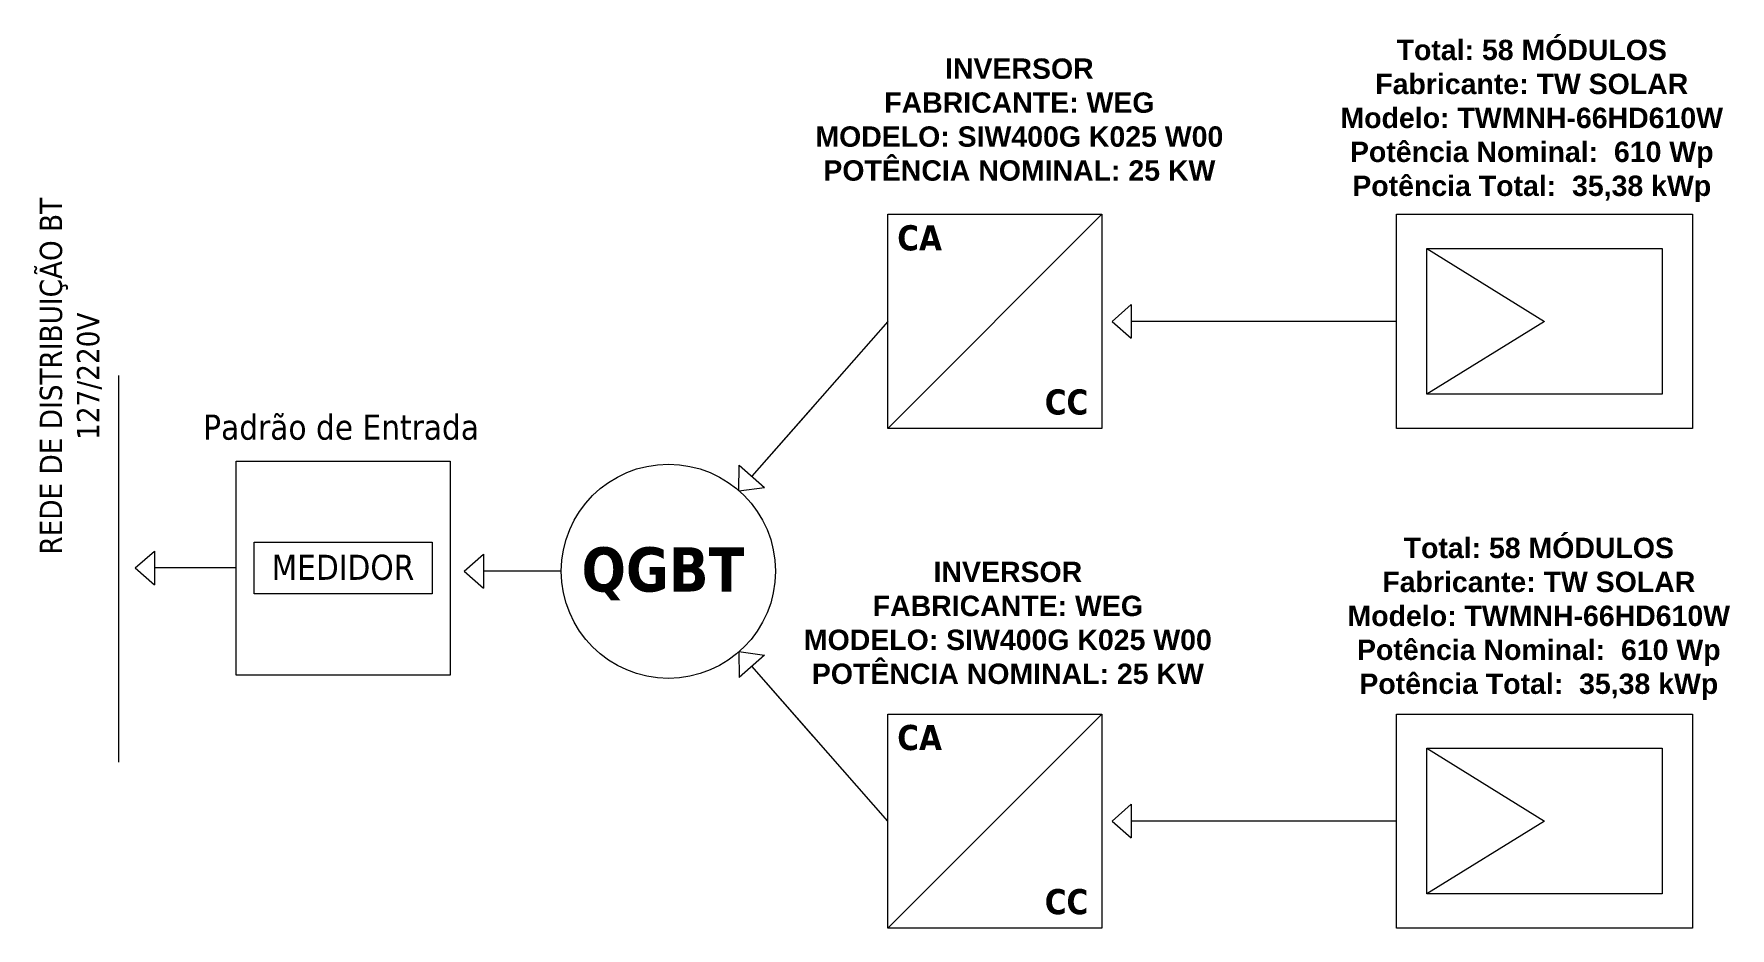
# Model space of a CAD drawing. Header units: millimetres. Extents: x 3949 to 6078, y -1968 to -943.
# Drawn here: x 5614 to 5732, y -1904.2 to -1842 of the extents above; entities that cross this region are included whole.
import ezdxf

# ---------------------------------------------------------------- set-up
doc = ezdxf.new("R2010")
doc.units = ezdxf.units.MM
doc.layers.add('DESENHO', color=7, linetype='Continuous', lineweight=0)
doc.layers.add('Terxto ok', color=3, linetype='Continuous')
doc.styles.add('Annotative', font='arial.ttf')
doc.styles.get("Standard").update_dxf_attribs({"font": 'arial.ttf'})

msp = doc.modelspace()

# ---------------------------------------------------------------- linework, layer by layer
at = {"layer": 'DESENHO'}
for p, q in [((5673.39, -1869.4), (5688.28, -1854.51)), ((5710.89, -1856.89), (5719.07, -1861.96)), ((5688.98, -1861.96), (5690.32, -1860.78)), ((5690.32, -1860.78), (5690.32, -1863.13)), ((5673.39, -1861.96), (5663.92, -1872.73)), ((5688.98, -1861.96), (5690.32, -1863.13)), ((5708.78, -1861.96), (5690.32, -1861.96)), ((5719.07, -1861.96), (5710.89, -1867.02)), ((5619.9, -1892.61), (5619.9, -1865.72)), ((5668.2, -1867.87), (5663.92, -1872.73)), ((5663.03, -1873.74), (5663.04, -1871.96)), ((5663.04, -1871.96), (5664.81, -1873.51)), ((5663.03, -1873.74), (5664.81, -1873.51)), ((5621.03, -1879.11), (5622.38, -1877.94)), ((5622.38, -1877.94), (5622.38, -1880.29)), ((5643.92, -1879.34), (5645.26, -1878.16)), ((5645.26, -1878.16), (5645.26, -1880.51)), ((5621.03, -1879.11), (5622.38, -1880.29)), ((5628.05, -1879.11), (5622.38, -1879.11)), ((5643.92, -1879.34), (5645.26, -1880.51)), ((5650.67, -1879.34), (5645.26, -1879.34)), ((5663.03, -1884.93), (5664.81, -1885.17)), ((5663.03, -1884.93), (5663.04, -1886.72)), ((5664.81, -1885.17), (5663.04, -1886.72)), ((5668.2, -1890.81), (5663.92, -1885.94)), ((5673.39, -1896.72), (5663.92, -1885.94)), ((5673.39, -1904.16), (5688.28, -1889.27)), ((5710.89, -1891.65), (5719.07, -1896.72)), ((5688.98, -1896.72), (5690.32, -1895.54)), ((5690.32, -1895.54), (5690.32, -1897.89)), ((5688.98, -1896.72), (5690.32, -1897.89)), ((5708.78, -1896.72), (5690.32, -1896.72)), ((5719.07, -1896.72), (5710.89, -1901.78))]:
    msp.add_line(p, q, dxfattribs=at)
for points in [[(5673.39, -1854.51), (5688.28, -1854.51), (5688.28, -1869.4), (5673.39, -1869.4)], [(5708.78, -1854.51), (5729.37, -1854.51), (5729.37, -1869.4), (5708.78, -1869.4)], [(5710.89, -1856.89), (5727.25, -1856.89), (5727.25, -1867.02), (5710.89, -1867.02)], [(5628.05, -1871.67), (5642.94, -1871.67), (5642.94, -1886.56), (5628.05, -1886.56)], [(5629.3, -1877.31), (5641.69, -1877.31), (5641.69, -1880.92), (5629.3, -1880.92)], [(5673.39, -1889.27), (5688.28, -1889.27), (5688.28, -1904.16), (5673.39, -1904.16)], [(5708.78, -1889.27), (5729.37, -1889.27), (5729.37, -1904.16), (5708.78, -1904.16)], [(5710.89, -1891.65), (5727.25, -1891.65), (5727.25, -1901.78), (5710.89, -1901.78)]]:
    msp.add_lwpolyline(points, close=True, dxfattribs=at)
msp.add_circle((5658.12, -1879.34), 7.45, dxfattribs=at)

# ---------------------------------------------------------------- texts
at = {"layer": 'DESENHO', "lineweight": 0, "char_height": 1.4169, "attachment_point": 9, "style": 'Annotative'}
for s, insert in [('\\pxqc;{\\fArial|b1|i0|c0|p34;INVERSOR\\PFABRICANTE: WEG\\PMODELO: SIW400G K025 W00\\PPOTÊNCIA NOMINAL: 25 KW}', (5707.12, -1852.19)), ('\\pxqc;{\\fArial|b1|i0|c0|p34;INVERSOR\\PFABRICANTE: WEG\\PMODELO:^ISIW400G K025 W00\\PPOTÊNCIA NOMINAL: 25 KW}', (5706.32, -1887.2))]:
    msp.add_mtext_dynamic_manual_height_columns(s, width=49.1722, gutter_width=37.5, heights=[17.28], dxfattribs=dict(at, insert=insert))
at = {"layer": 'DESENHO', "lineweight": 0, "insert": (5616.56, -1878.18), "char_height": 1.5509, "attachment_point": 4, "rotation": 90}
msp.add_mtext('\\pxqc;{\\fTahoma|b0|i0|c0|p34;REDE DE DISTRIBUIÇÃO BT\\P127/220V}', dxfattribs=at)
at = {"layer": 'DESENHO', "lineweight": 0, "attachment_point": 4}
for s, insert, char_height in [('{\\fTahoma|b1|i0|c0|p34;CA}', (5674.04, -1856.16), 1.7486), ('{\\fTahoma|b1|i0|c0|p34;CC}', (5684.3, -1867.58), 1.7486), ('{\\fTahoma|b0|i0|c0|p34;Padrão de Entrada}', (5625.76, -1869.33), 1.7486), ('{\\fTahoma|b0|i0|c0|p34;MEDIDOR}', (5630.52, -1879.08), 1.7486), ('{\\fTahoma|b1|i0|c0|p34;QGBT}', (5652.08, -1879.52), 3.0791), ('{\\fTahoma|b1|i0|c0|p34;CA}', (5674.04, -1890.92), 1.7486), ('{\\fTahoma|b1|i0|c0|p34;CC}', (5684.3, -1902.34), 1.7486)]:
    msp.add_mtext(s, dxfattribs=dict(at, insert=insert, char_height=char_height))
at = {"layer": 'Terxto ok', "color": 0, "lineweight": 0, "char_height": 1.4169, "width": 36.0656, "attachment_point": 9, "style": 'Annotative'}
for insert in [(5736.21, -1853.66, 991.55), (5736.7, -1888.3, 991.55)]:
    msp.add_mtext('\\pxqc,t12;{\\fArial|b1|i0|c0|p34;Total: 58 MÓDULOS \\P\\ptz;Fabricante: TW SOLAR\\PModelo: TWMNH-66HD610W\\PPotência Nominal:  610 Wp\\PPotência Total:  35,38 kWp}', dxfattribs=dict(at, insert=insert))

doc.saveas('drawing.dxf')
